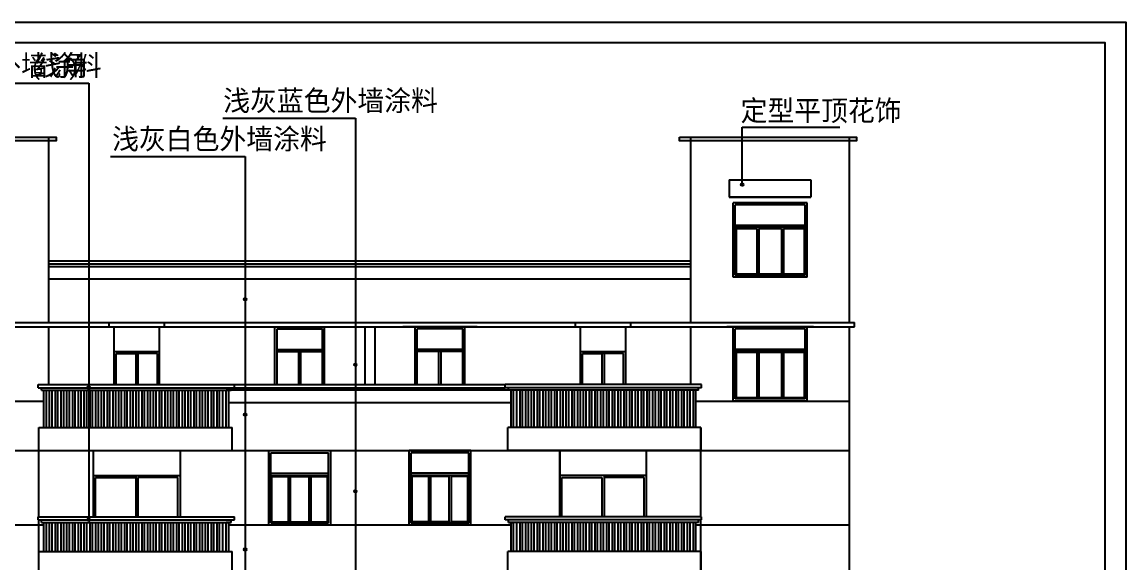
# Model space of a CAD drawing. Header units: metres. Extents: x 338339 to 1133840, y -479113 to 96125.
# Drawn here: x 493822 to 520571, y -236826 to -223727 of the extents above; entities that cross this region are included whole.
import ezdxf

# ---------------------------------------------------------------- set-up
doc = ezdxf.new("R2010")
doc.units = ezdxf.units.M
doc.layers.add('PUB_TEXT', color=7, linetype='Continuous')
doc.layers.add('PUB_TITLE', color=4, linetype='Continuous')

msp = doc.modelspace()

# ---------------------------------------------------------------- hatches: boundary and pattern name
h = msp.add_hatch()
h.set_pattern_fill('SOLID')
h.paths.add_polyline_path([(511301.05, -227661.89, 1), (511241.05, -227661.89, 1)])
h = msp.add_hatch()
h.set_pattern_fill('SOLID')
h.paths.add_polyline_path([(499257.29, -230440.75, 1), (499197.29, -230440.75, 1)])
h = msp.add_hatch()
h.set_pattern_fill('SOLID')
h.paths.add_polyline_path([(501928.75, -232025.87, 1), (501868.75, -232025.87, 1)])
h = msp.add_hatch()
h.set_pattern_fill('SOLID')
h.paths.add_polyline_path([(495466.71, -232576.91, 1), (495406.71, -232576.91, 1)])
h = msp.add_hatch()
h.set_pattern_fill('SOLID')
h.paths.add_polyline_path([(499257.29, -233236.33, 1), (499197.29, -233236.33, 1)])
h = msp.add_hatch()
h.set_pattern_fill('SOLID')
h.paths.add_polyline_path([(501928.75, -235089.88, 1), (501868.75, -235089.88, 1)])
h = msp.add_hatch()
h.set_pattern_fill('SOLID')
h.paths.add_polyline_path([(495466.71, -235776.91, 1), (495406.71, -235776.91, 1)])
h = msp.add_hatch()
h.set_pattern_fill('SOLID')
h.paths.add_polyline_path([(499257.29, -236500.34, 1), (499197.29, -236500.34, 1)])

# ---------------------------------------------------------------- linework, layer by layer
for p, q in [((491157.19, -225205.58), (495436.71, -225205.58)), ((495436.71, -225205.58), (495436.71, -235785.92)), ((498690.65, -226057.94), (501898.75, -226057.94)), ((501898.75, -226057.94), (501898.75, -243907.51)), ((511271.05, -226272.45), (513641.85, -226272.45)), ((511271.05, -227661.89), (511271.05, -226272.45)), ((490629.99, -226511.72), (494469.99, -226511.72)), ((494469.99, -228325.92), (494469.99, -226511.72)), ((510029.99, -226511.72), (513869.99, -226511.72)), ((510029.99, -228325.92), (510029.99, -226511.72)), ((513869.99, -228325.92), (513869.99, -226511.72)), ((495966.11, -226981.71), (499226.25, -226981.71)), ((499226.25, -226981.71), (499226.25, -245307.71)), ((510960.49, -227546.49), (510960.49, -227965.92)), ((510960.49, -227546.49), (512939.49, -227546.49)), ((510960.49, -227546.49), (510960.49, -227965.92)), ((512939.49, -227546.49), (512939.49, -227965.92)), ((512939.49, -227546.49), (512939.49, -227965.92)), ((512939.49, -227965.92), (510960.49, -227965.92)), ((510960.49, -227965.92), (512939.49, -227965.92)), ((512849.99, -228105.92), (511049.99, -228105.92)), ((511049.99, -229905.92), (511049.99, -228105.92)), ((511099.99, -229855.92), (511099.99, -228155.92)), ((512799.99, -228155.92), (511099.99, -228155.92)), ((512699.99, -228105.92), (511199.99, -228105.92)), ((512699.99, -228105.92), (511199.99, -228105.92)), ((512699.99, -228105.92), (511199.99, -228105.92)), ((512799.99, -229855.92), (512799.99, -228155.92)), ((512849.99, -229905.92), (512849.99, -228105.92)), ((494469.99, -229505.92), (494469.99, -228325.92)), ((510029.99, -229505.92), (510029.99, -228325.92)), ((513869.99, -229505.92), (513869.99, -228325.92)), ((512799.99, -228655.92), (511099.99, -228655.92)), ((512799.99, -228705.92), (511099.99, -228705.92)), ((511624.99, -228730.92), (511124.99, -228730.92)), ((511124.99, -228730.92), (511124.99, -229830.92)), ((511624.99, -228730.92), (511624.99, -229830.92)), ((512224.99, -228730.92), (511674.99, -228730.92)), ((511674.99, -228730.92), (511674.99, -229830.92)), ((512224.99, -228730.92), (512224.99, -229830.92)), ((512274.99, -228730.92), (512274.99, -229830.92)), ((512774.99, -228730.92), (512274.99, -228730.92)), ((512774.99, -228730.92), (512774.99, -229830.92)), ((494469.99, -229505.92), (503469.99, -229505.92)), ((494469.99, -231005.92), (494469.99, -229505.92)), ((503469.99, -229505.92), (510029.99, -229505.92)), ((510029.99, -231005.92), (510029.99, -229505.92)), ((513869.99, -231005.92), (513869.99, -229505.92)), ((494469.99, -229585.92), (503469.99, -229585.92)), ((494469.99, -229645.92), (503549.99, -229645.92)), ((503469.99, -229585.92), (510029.99, -229585.92)), ((503549.99, -229645.92), (510029.99, -229645.92)), ((494469.99, -229945.92), (503609.99, -229945.92)), ((503609.99, -229945.92), (510029.99, -229945.92)), ((512849.99, -229905.92), (511049.99, -229905.92)), ((512799.99, -229855.92), (511099.99, -229855.92)), ((511624.99, -229830.92), (511124.99, -229830.92)), ((512224.99, -229830.92), (511674.99, -229830.92)), ((512774.99, -229830.92), (512274.99, -229830.92)), ((490509.99, -231005.92), (501499.99, -231005.92)), ((490509.99, -231105.92), (501499.99, -231105.92)), ((494469.99, -232505.92), (494469.99, -231105.92)), ((495929.99, -231005.92), (497269.99, -231005.92)), ((495929.99, -231105.92), (495929.99, -231005.92)), ((496049.99, -232505.92), (496049.99, -231105.92)), ((497149.99, -232505.92), (497149.99, -231105.92)), ((497269.99, -231105.92), (497269.99, -231005.92)), ((499649.99, -231005.92), (501449.99, -231005.92)), ((499649.99, -231105.92), (501449.99, -231105.92)), ((499799.99, -231105.92), (501299.99, -231105.92)), ((499949.99, -232505.92), (499949.99, -231105.92)), ((501149.99, -232505.92), (501149.99, -231105.92)), ((501299.99, -231005.92), (513989.99, -231005.92)), ((501299.99, -231105.92), (513989.99, -231105.92)), ((502129.99, -231105.92), (502129.99, -232505.92)), ((502369.99, -231105.92), (502369.99, -232505.92)), ((504849.99, -231105.92), (503049.99, -231105.92)), ((504699.99, -231105.92), (503199.99, -231105.92)), ((503349.99, -232505.92), (503349.99, -231105.92)), ((504549.99, -232505.92), (504549.99, -231105.92)), ((507229.99, -231105.92), (507229.99, -231005.92)), ((507229.99, -231005.92), (508569.99, -231005.92)), ((507349.99, -232505.92), (507349.99, -231105.92)), ((508449.99, -232505.92), (508449.99, -231105.92)), ((508569.99, -231105.92), (508569.99, -231005.92)), ((510029.99, -232505.92), (510029.99, -231105.92)), ((512999.99, -231105.92), (510899.99, -231105.92)), ((511049.99, -232905.92), (511049.99, -231105.92)), ((512849.99, -231105.92), (511049.99, -231105.92)), ((512699.99, -231105.92), (511199.99, -231105.92)), ((512699.99, -231105.92), (511199.99, -231105.92)), ((512699.99, -231105.92), (511199.99, -231105.92)), ((512849.99, -232905.92), (512849.99, -231105.92)), ((513869.99, -231005.92), (513869.99, -230905.92)), ((513869.99, -231005.92), (513869.99, -230905.92)), ((513869.99, -232705.92), (513869.99, -231105.92)), ((513869.99, -234105.92), (513869.99, -231105.92)), ((513989.99, -231105.92), (513989.99, -231005.92)), ((499999.99, -231155.92), (501099.99, -231155.92)), ((499999.99, -232505.92), (499999.99, -231155.92)), ((501099.99, -232505.92), (501099.99, -231155.92)), ((503399.99, -232505.92), (503399.99, -231155.92)), ((504499.99, -231155.92), (503399.99, -231155.92)), ((504499.99, -232505.92), (504499.99, -231155.92)), ((512799.99, -231155.92), (511099.99, -231155.92)), ((511099.99, -232855.92), (511099.99, -231155.92)), ((512799.99, -232855.92), (512799.99, -231155.92)), ((496049.99, -231705.92), (497149.99, -231705.92)), ((496099.99, -231755.92), (496574.99, -231755.92)), ((496099.99, -232505.92), (496099.99, -231755.92)), ((497099.99, -231755.92), (496574.99, -231755.92)), ((496574.99, -231755.92), (496574.99, -232505.92)), ((496624.99, -231755.92), (496624.99, -232505.92)), ((497099.99, -232505.92), (497099.99, -231755.92)), ((499999.99, -231655.92), (501099.99, -231655.92)), ((499999.99, -231705.92), (501099.99, -231705.92)), ((500524.99, -232505.92), (500524.99, -231705.92)), ((500574.99, -232505.92), (500574.99, -231705.92)), ((504499.99, -231655.92), (503399.99, -231655.92)), ((504499.99, -231705.92), (503399.99, -231705.92)), ((503924.99, -232505.92), (503924.99, -231705.92)), ((503974.99, -232505.92), (503974.99, -231705.92)), ((507349.99, -231705.92), (508449.99, -231705.92)), ((507399.99, -232505.92), (507399.99, -231755.92)), ((507399.99, -231755.92), (507874.99, -231755.92)), ((507874.99, -231755.92), (507874.99, -232505.92)), ((508399.99, -231755.92), (507874.99, -231755.92)), ((507924.99, -231755.92), (507924.99, -232505.92)), ((508399.99, -232505.92), (508399.99, -231755.92)), ((512799.99, -231655.92), (511099.99, -231655.92)), ((512799.99, -231705.92), (511099.99, -231705.92)), ((511124.99, -231730.92), (511124.99, -232830.92)), ((511624.99, -231730.92), (511124.99, -231730.92)), ((511624.99, -231730.92), (511624.99, -232830.92)), ((511674.99, -231730.92), (511674.99, -232830.92)), ((512224.99, -231730.92), (511674.99, -231730.92)), ((512224.99, -231730.92), (512224.99, -232830.92)), ((512774.99, -231730.92), (512274.99, -231730.92)), ((512274.99, -231730.92), (512274.99, -232830.92)), ((512774.99, -231730.92), (512774.99, -232830.92)), ((494209.99, -232585.92), (494209.99, -232505.92)), ((494209.99, -232505.92), (505529.99, -232505.92)), ((494209.99, -232585.92), (505529.99, -232585.92)), ((494289.99, -232645.92), (494289.99, -232585.92)), ((494289.99, -232645.92), (498889.99, -232645.92)), ((494349.99, -233545.92), (494349.99, -232645.92)), ((494409.99, -233545.92), (494409.99, -232645.92)), ((494489.99, -233545.92), (494489.99, -232645.92)), ((494549.99, -233545.92), (494549.99, -232645.92)), ((494629.99, -233545.92), (494629.99, -232645.92)), ((494689.99, -233545.92), (494689.99, -232645.92)), ((494769.99, -233545.92), (494769.99, -232645.92)), ((494829.99, -233545.92), (494829.99, -232645.92)), ((494909.99, -233545.92), (494909.99, -232645.92)), ((494969.99, -233545.92), (494969.99, -232645.92)), ((495049.99, -233545.92), (495049.99, -232645.92)), ((495109.99, -233545.92), (495109.99, -232645.92)), ((495189.99, -233545.92), (495189.99, -232645.92)), ((495249.99, -233545.92), (495249.99, -232645.92)), ((495329.99, -233545.92), (495329.99, -232645.92)), ((495389.99, -233545.92), (495389.99, -232645.92)), ((495469.99, -233545.92), (495469.99, -232645.92)), ((495529.99, -233545.92), (495529.99, -232645.92)), ((495609.99, -233545.92), (495609.99, -232645.92)), ((495669.99, -233545.92), (495669.99, -232645.92)), ((495749.99, -233545.92), (495749.99, -232645.92)), ((495809.99, -233545.92), (495809.99, -232645.92)), ((495889.99, -233545.92), (495889.99, -232645.92)), ((495949.99, -233545.92), (495949.99, -232645.92)), ((496029.99, -233545.92), (496029.99, -232645.92)), ((496089.99, -233545.92), (496089.99, -232645.92)), ((496169.99, -233545.92), (496169.99, -232645.92)), ((496229.99, -233545.92), (496229.99, -232645.92)), ((496309.99, -233545.92), (496309.99, -232645.92)), ((496369.99, -233545.92), (496369.99, -232645.92)), ((496449.99, -233545.92), (496449.99, -232645.92)), ((496509.99, -233545.92), (496509.99, -232645.92)), ((496589.99, -233545.92), (496589.99, -232645.92)), ((496649.99, -233545.92), (496649.99, -232645.92)), ((496729.99, -233545.92), (496729.99, -232645.92)), ((496789.99, -233545.92), (496789.99, -232645.92)), ((496869.99, -233545.92), (496869.99, -232645.92)), ((496929.99, -233545.92), (496929.99, -232645.92)), ((497009.99, -233545.92), (497009.99, -232645.92)), ((497069.99, -233545.92), (497069.99, -232645.92)), ((497149.99, -233545.92), (497149.99, -232645.92)), ((497209.99, -233545.92), (497209.99, -232645.92)), ((497289.99, -233545.92), (497289.99, -232645.92)), ((497349.99, -233545.92), (497349.99, -232645.92)), ((497429.99, -233545.92), (497429.99, -232645.92)), ((497489.99, -233545.92), (497489.99, -232645.92)), ((497569.99, -233545.92), (497569.99, -232645.92)), ((497629.99, -233545.92), (497629.99, -232645.92)), ((497709.99, -233545.92), (497709.99, -232645.92)), ((497769.99, -233545.92), (497769.99, -232645.92)), ((497849.99, -233545.92), (497849.99, -232645.92)), ((497909.99, -233545.92), (497909.99, -232645.92)), ((497989.99, -233545.92), (497989.99, -232645.92)), ((498049.99, -233545.92), (498049.99, -232645.92)), ((498129.99, -233545.92), (498129.99, -232645.92)), ((498189.99, -233545.92), (498189.99, -232645.92)), ((498269.99, -233545.92), (498269.99, -232645.92)), ((498329.99, -233545.92), (498329.99, -232645.92)), ((498409.99, -233545.92), (498409.99, -232645.92)), ((498469.99, -233545.92), (498469.99, -232645.92)), ((498549.99, -233545.92), (498549.99, -232645.92)), ((498609.99, -233545.92), (498609.99, -232645.92)), ((498689.99, -233545.92), (498689.99, -232645.92)), ((505609.99, -232645.92), (498769.99, -232645.92)), ((498769.99, -233545.92), (498769.99, -232645.92)), ((498829.99, -233545.92), (498829.99, -232645.92)), ((498889.99, -232645.92), (498889.99, -232585.92)), ((498969.99, -232585.92), (498969.99, -232505.92)), ((505529.99, -232585.92), (505529.99, -232505.92)), ((510289.99, -232505.92), (505529.99, -232505.92)), ((510289.99, -232585.92), (505529.99, -232585.92)), ((505609.99, -232645.92), (505609.99, -232585.92)), ((510209.99, -232645.92), (505609.99, -232645.92)), ((505669.99, -233545.92), (505669.99, -232645.92)), ((505729.99, -233545.92), (505729.99, -232645.92)), ((505809.99, -233545.92), (505809.99, -232645.92)), ((505889.99, -233545.92), (505889.99, -232645.92)), ((505949.99, -233545.92), (505949.99, -232645.92)), ((506029.99, -233545.92), (506029.99, -232645.92)), ((506089.99, -233545.92), (506089.99, -232645.92)), ((506169.99, -233545.92), (506169.99, -232645.92)), ((506229.99, -233545.92), (506229.99, -232645.92)), ((506309.99, -233545.92), (506309.99, -232645.92)), ((506369.99, -233545.92), (506369.99, -232645.92)), ((506449.99, -233545.92), (506449.99, -232645.92)), ((506509.99, -233545.92), (506509.99, -232645.92)), ((506589.99, -233545.92), (506589.99, -232645.92)), ((506649.99, -233545.92), (506649.99, -232645.92)), ((506729.99, -233545.92), (506729.99, -232645.92)), ((506789.99, -233545.92), (506789.99, -232645.92)), ((506869.99, -233545.92), (506869.99, -232645.92)), ((506929.99, -233545.92), (506929.99, -232645.92)), ((507009.99, -233545.92), (507009.99, -232645.92)), ((507069.99, -233545.92), (507069.99, -232645.92)), ((507149.99, -233545.92), (507149.99, -232645.92)), ((507209.99, -233545.92), (507209.99, -232645.92)), ((507289.99, -233545.92), (507289.99, -232645.92)), ((507349.99, -233545.92), (507349.99, -232645.92)), ((507429.99, -233545.92), (507429.99, -232645.92)), ((507489.99, -233545.92), (507489.99, -232645.92)), ((507569.99, -233545.92), (507569.99, -232645.92)), ((507629.99, -233545.92), (507629.99, -232645.92)), ((507709.99, -233545.92), (507709.99, -232645.92)), ((507769.99, -233545.92), (507769.99, -232645.92)), ((507849.99, -233545.92), (507849.99, -232645.92)), ((507909.99, -233545.92), (507909.99, -232645.92)), ((507989.99, -233545.92), (507989.99, -232645.92)), ((508049.99, -233545.92), (508049.99, -232645.92)), ((508129.99, -233545.92), (508129.99, -232645.92)), ((508189.99, -233545.92), (508189.99, -232645.92)), ((508269.99, -233545.92), (508269.99, -232645.92)), ((508329.99, -233545.92), (508329.99, -232645.92)), ((508409.99, -233545.92), (508409.99, -232645.92)), ((508469.99, -233545.92), (508469.99, -232645.92)), ((508549.99, -233545.92), (508549.99, -232645.92)), ((508609.99, -233545.92), (508609.99, -232645.92)), ((508689.99, -233545.92), (508689.99, -232645.92)), ((508749.99, -233545.92), (508749.99, -232645.92)), ((508829.99, -233545.92), (508829.99, -232645.92)), ((508889.99, -233545.92), (508889.99, -232645.92)), ((508969.99, -233545.92), (508969.99, -232645.92)), ((509029.99, -233545.92), (509029.99, -232645.92)), ((509109.99, -233545.92), (509109.99, -232645.92)), ((509169.99, -233545.92), (509169.99, -232645.92)), ((509249.99, -233545.92), (509249.99, -232645.92)), ((509309.99, -233545.92), (509309.99, -232645.92)), ((509389.99, -233545.92), (509389.99, -232645.92)), ((509449.99, -233545.92), (509449.99, -232645.92)), ((509529.99, -233545.92), (509529.99, -232645.92)), ((509589.99, -233545.92), (509589.99, -232645.92)), ((509669.99, -233545.92), (509669.99, -232645.92)), ((509729.99, -233545.92), (509729.99, -232645.92)), ((509809.99, -233545.92), (509809.99, -232645.92)), ((509869.99, -233545.92), (509869.99, -232645.92)), ((509949.99, -233545.92), (509949.99, -232645.92)), ((510009.99, -233545.92), (510009.99, -232645.92)), ((510089.99, -233545.92), (510089.99, -232645.92)), ((510149.99, -233545.92), (510149.99, -232645.92)), ((510209.99, -232645.92), (510209.99, -232585.92)), ((510289.99, -232585.92), (510289.99, -232505.92)), ((510289.99, -232585.92), (510289.99, -232505.92)), ((490629.99, -232905.92), (494349.99, -232905.92)), ((505669.99, -232945.92), (498829.99, -232945.92)), ((510149.99, -232905.92), (513869.99, -232905.92)), ((512849.99, -232905.92), (511049.99, -232905.92)), ((512799.99, -232855.92), (511099.99, -232855.92)), ((511624.99, -232830.92), (511124.99, -232830.92)), ((512224.99, -232830.92), (511674.99, -232830.92)), ((512774.99, -232830.92), (512274.99, -232830.92)), ((513869.99, -241785.92), (513869.99, -232785.92)), ((494229.99, -234105.92), (494229.99, -233545.92)), ((494229.99, -233545.92), (498909.99, -233545.92)), ((494229.99, -235705.92), (494229.99, -233545.92)), ((498909.99, -234105.92), (498909.99, -233545.92)), ((505589.99, -234105.92), (505589.99, -233545.92)), ((510269.99, -233545.92), (505589.99, -233545.92)), ((510269.99, -233545.92), (510269.99, -234105.92)), ((510269.99, -235705.92), (510269.99, -233545.92)), ((490629.99, -234105.92), (501499.99, -234105.92)), ((494229.99, -234105.92), (498909.99, -234105.92)), ((495549.99, -234105.92), (497649.99, -234105.92)), ((495549.99, -234105.92), (497649.99, -234105.92)), ((495549.99, -235705.92), (495549.99, -234105.92)), ((495849.99, -234105.92), (497349.99, -234105.92)), ((497649.99, -234105.92), (497649.99, -235705.92)), ((499799.99, -234105.92), (501299.99, -234105.92)), ((499799.99, -235905.92), (499799.99, -234105.92)), ((499849.99, -234155.92), (501249.99, -234155.92)), ((499849.99, -235855.92), (499849.99, -234155.92)), ((501249.99, -235855.92), (501249.99, -234155.92)), ((501299.99, -235905.92), (501299.99, -234105.92)), ((501299.99, -234105.92), (513869.99, -234105.92)), ((503199.99, -235905.92), (503199.99, -234105.92)), ((504699.99, -234105.92), (503199.99, -234105.92)), ((503249.99, -235855.92), (503249.99, -234155.92)), ((504649.99, -234155.92), (503249.99, -234155.92)), ((504649.99, -235855.92), (504649.99, -234155.92)), ((504699.99, -235905.92), (504699.99, -234105.92)), ((510269.99, -234105.92), (505589.99, -234105.92)), ((506849.99, -235705.92), (506849.99, -234105.92)), ((506849.99, -234105.92), (506849.99, -235705.92)), ((508949.99, -234105.92), (506849.99, -234105.92)), ((508949.99, -234105.92), (506849.99, -234105.92)), ((508649.99, -234105.92), (507149.99, -234105.92)), ((508949.99, -235705.92), (508949.99, -234105.92)), ((508949.99, -235705.92), (508949.99, -234105.92)), ((495549.99, -234705.92), (497649.99, -234705.92)), ((495599.99, -234755.92), (496574.99, -234755.92)), ((495599.99, -235705.92), (495599.99, -234755.92)), ((496574.99, -234705.92), (496574.99, -235705.92)), ((497599.99, -234755.92), (496624.99, -234755.92)), ((496624.99, -234755.92), (496624.99, -235705.92)), ((497599.99, -235705.92), (497599.99, -234755.92)), ((499849.99, -234655.92), (501249.99, -234655.92)), ((499849.99, -234705.92), (501249.99, -234705.92)), ((499874.99, -235830.92), (499874.99, -234730.92)), ((499874.99, -234730.92), (500274.99, -234730.92)), ((500274.99, -235830.92), (500274.99, -234730.92)), ((500324.99, -235830.92), (500324.99, -234730.92)), ((500324.99, -234730.92), (500774.99, -234730.92)), ((500774.99, -235830.92), (500774.99, -234730.92)), ((500824.99, -235830.92), (500824.99, -234730.92)), ((500824.99, -234730.92), (501224.99, -234730.92)), ((501224.99, -235830.92), (501224.99, -234730.92)), ((504649.99, -234655.92), (503249.99, -234655.92)), ((504649.99, -234705.92), (503249.99, -234705.92)), ((503674.99, -234730.92), (503274.99, -234730.92)), ((503274.99, -235830.92), (503274.99, -234730.92)), ((503674.99, -235830.92), (503674.99, -234730.92)), ((504174.99, -234730.92), (503724.99, -234730.92)), ((503724.99, -235830.92), (503724.99, -234730.92)), ((504174.99, -235830.92), (504174.99, -234730.92)), ((504624.99, -234730.92), (504224.99, -234730.92)), ((504224.99, -235830.92), (504224.99, -234730.92)), ((504624.99, -235830.92), (504624.99, -234730.92)), ((508949.99, -234705.92), (506849.99, -234705.92)), ((506899.99, -235705.92), (506899.99, -234755.92)), ((506899.99, -234755.92), (507874.99, -234755.92)), ((507874.99, -234755.92), (507874.99, -235705.92)), ((507924.99, -234705.92), (507924.99, -235705.92)), ((508899.99, -234755.92), (507924.99, -234755.92)), ((508899.99, -235705.92), (508899.99, -234755.92)), ((490629.99, -235905.92), (494349.99, -235905.92)), ((494209.99, -235785.92), (494209.99, -235705.92)), ((494209.99, -235705.92), (498969.99, -235705.92)), ((494209.99, -235785.92), (498969.99, -235785.92)), ((494229.99, -238705.92), (494229.99, -235785.92)), ((494289.99, -235845.92), (494289.99, -235785.92)), ((494289.99, -235845.92), (498889.99, -235845.92)), ((494349.99, -236545.92), (494349.99, -235845.92)), ((494409.99, -236545.92), (494409.99, -235845.92)), ((494489.99, -236545.92), (494489.99, -235845.92)), ((494549.99, -236545.92), (494549.99, -235845.92)), ((494629.99, -236545.92), (494629.99, -235845.92)), ((494689.99, -236545.92), (494689.99, -235845.92)), ((494769.99, -236545.92), (494769.99, -235845.92)), ((494829.99, -236545.92), (494829.99, -235845.92)), ((494909.99, -236545.92), (494909.99, -235845.92)), ((494969.99, -236545.92), (494969.99, -235845.92)), ((495049.99, -236545.92), (495049.99, -235845.92)), ((495109.99, -236545.92), (495109.99, -235845.92)), ((495189.99, -236545.92), (495189.99, -235845.92)), ((495249.99, -236545.92), (495249.99, -235845.92)), ((495329.99, -236545.92), (495329.99, -235845.92)), ((495389.99, -236545.92), (495389.99, -235845.92)), ((495469.99, -236545.92), (495469.99, -235845.92)), ((495529.99, -236545.92), (495529.99, -235845.92)), ((495609.99, -236545.92), (495609.99, -235845.92)), ((495669.99, -236545.92), (495669.99, -235845.92)), ((495749.99, -236545.92), (495749.99, -235845.92)), ((495809.99, -236545.92), (495809.99, -235845.92)), ((495889.99, -236545.92), (495889.99, -235845.92)), ((495949.99, -236545.92), (495949.99, -235845.92)), ((496029.99, -236545.92), (496029.99, -235845.92)), ((496089.99, -236545.92), (496089.99, -235845.92)), ((496169.99, -236545.92), (496169.99, -235845.92)), ((496229.99, -236545.92), (496229.99, -235845.92)), ((496309.99, -236545.92), (496309.99, -235845.92)), ((496369.99, -236545.92), (496369.99, -235845.92)), ((496449.99, -236545.92), (496449.99, -235845.92)), ((496509.99, -236545.92), (496509.99, -235845.92)), ((496589.99, -236545.92), (496589.99, -235845.92)), ((496649.99, -236545.92), (496649.99, -235845.92)), ((496729.99, -236545.92), (496729.99, -235845.92)), ((496789.99, -236545.92), (496789.99, -235845.92)), ((496869.99, -236545.92), (496869.99, -235845.92)), ((496929.99, -236545.92), (496929.99, -235845.92)), ((497009.99, -236545.92), (497009.99, -235845.92)), ((497069.99, -236545.92), (497069.99, -235845.92)), ((497149.99, -236545.92), (497149.99, -235845.92)), ((497209.99, -236545.92), (497209.99, -235845.92)), ((497289.99, -236545.92), (497289.99, -235845.92)), ((497349.99, -236545.92), (497349.99, -235845.92)), ((497429.99, -236545.92), (497429.99, -235845.92)), ((497489.99, -236545.92), (497489.99, -235845.92)), ((497569.99, -236545.92), (497569.99, -235845.92)), ((497629.99, -236545.92), (497629.99, -235845.92)), ((497709.99, -236545.92), (497709.99, -235845.92)), ((497769.99, -236545.92), (497769.99, -235845.92)), ((497849.99, -236545.92), (497849.99, -235845.92)), ((497909.99, -236545.92), (497909.99, -235845.92)), ((497989.99, -236545.92), (497989.99, -235845.92)), ((498049.99, -236545.92), (498049.99, -235845.92)), ((498129.99, -236545.92), (498129.99, -235845.92)), ((498189.99, -236545.92), (498189.99, -235845.92)), ((498269.99, -236545.92), (498269.99, -235845.92)), ((498329.99, -236545.92), (498329.99, -235845.92)), ((498409.99, -236545.92), (498409.99, -235845.92)), ((498469.99, -236545.92), (498469.99, -235845.92)), ((498549.99, -236545.92), (498549.99, -235845.92)), ((498609.99, -236545.92), (498609.99, -235845.92)), ((498689.99, -236545.92), (498689.99, -235845.92)), ((498889.99, -235845.92), (498769.99, -235845.92)), ((498769.99, -236545.92), (498769.99, -235845.92)), ((498829.99, -236545.92), (498829.99, -235845.92)), ((498829.99, -235905.92), (501499.99, -235905.92)), ((498889.99, -235845.92), (498889.99, -235785.92)), ((498969.99, -235785.92), (498969.99, -235705.92)), ((499799.99, -235905.92), (501299.99, -235905.92)), ((499849.99, -235855.92), (501249.99, -235855.92)), ((499874.99, -235830.92), (500274.99, -235830.92)), ((500324.99, -235830.92), (500774.99, -235830.92)), ((500824.99, -235830.92), (501224.99, -235830.92)), ((501299.99, -235905.92), (505669.99, -235905.92)), ((504699.99, -235905.92), (503199.99, -235905.92)), ((504649.99, -235855.92), (503249.99, -235855.92)), ((503674.99, -235830.92), (503274.99, -235830.92)), ((504174.99, -235830.92), (503724.99, -235830.92)), ((504624.99, -235830.92), (504224.99, -235830.92)), ((505529.99, -235785.92), (505529.99, -235705.92)), ((510289.99, -235705.92), (505529.99, -235705.92)), ((510289.99, -235785.92), (505529.99, -235785.92)), ((505609.99, -235845.92), (505609.99, -235785.92)), ((505609.99, -235845.92), (505729.99, -235845.92)), ((510209.99, -235845.92), (505609.99, -235845.92)), ((505669.99, -236545.92), (505669.99, -235845.92)), ((505729.99, -236545.92), (505729.99, -235845.92)), ((505809.99, -236545.92), (505809.99, -235845.92)), ((505889.99, -236545.92), (505889.99, -235845.92)), ((505949.99, -236545.92), (505949.99, -235845.92)), ((506029.99, -236545.92), (506029.99, -235845.92)), ((506089.99, -236545.92), (506089.99, -235845.92)), ((506169.99, -236545.92), (506169.99, -235845.92)), ((506229.99, -236545.92), (506229.99, -235845.92)), ((506309.99, -236545.92), (506309.99, -235845.92)), ((506369.99, -236545.92), (506369.99, -235845.92)), ((506449.99, -236545.92), (506449.99, -235845.92)), ((506509.99, -236545.92), (506509.99, -235845.92)), ((506589.99, -236545.92), (506589.99, -235845.92)), ((506649.99, -236545.92), (506649.99, -235845.92)), ((506729.99, -236545.92), (506729.99, -235845.92)), ((506789.99, -236545.92), (506789.99, -235845.92)), ((506869.99, -236545.92), (506869.99, -235845.92)), ((506929.99, -236545.92), (506929.99, -235845.92)), ((507009.99, -236545.92), (507009.99, -235845.92)), ((507069.99, -236545.92), (507069.99, -235845.92)), ((507149.99, -236545.92), (507149.99, -235845.92)), ((507209.99, -236545.92), (507209.99, -235845.92)), ((507289.99, -236545.92), (507289.99, -235845.92)), ((507349.99, -236545.92), (507349.99, -235845.92)), ((507429.99, -236545.92), (507429.99, -235845.92)), ((507489.99, -236545.92), (507489.99, -235845.92)), ((507569.99, -236545.92), (507569.99, -235845.92)), ((507629.99, -236545.92), (507629.99, -235845.92)), ((507709.99, -236545.92), (507709.99, -235845.92)), ((507769.99, -236545.92), (507769.99, -235845.92)), ((507849.99, -236545.92), (507849.99, -235845.92)), ((507909.99, -236545.92), (507909.99, -235845.92)), ((507989.99, -236545.92), (507989.99, -235845.92)), ((508049.99, -236545.92), (508049.99, -235845.92)), ((508129.99, -236545.92), (508129.99, -235845.92)), ((508189.99, -236545.92), (508189.99, -235845.92)), ((508269.99, -236545.92), (508269.99, -235845.92)), ((508329.99, -236545.92), (508329.99, -235845.92)), ((508409.99, -236545.92), (508409.99, -235845.92)), ((508469.99, -236545.92), (508469.99, -235845.92)), ((508549.99, -236545.92), (508549.99, -235845.92)), ((508609.99, -236545.92), (508609.99, -235845.92)), ((508689.99, -236545.92), (508689.99, -235845.92)), ((508749.99, -236545.92), (508749.99, -235845.92)), ((508829.99, -236545.92), (508829.99, -235845.92)), ((508889.99, -236545.92), (508889.99, -235845.92)), ((508969.99, -236545.92), (508969.99, -235845.92)), ((509029.99, -236545.92), (509029.99, -235845.92)), ((509109.99, -236545.92), (509109.99, -235845.92)), ((509169.99, -236545.92), (509169.99, -235845.92)), ((509249.99, -236545.92), (509249.99, -235845.92)), ((509309.99, -236545.92), (509309.99, -235845.92)), ((509389.99, -236545.92), (509389.99, -235845.92)), ((509449.99, -236545.92), (509449.99, -235845.92)), ((509529.99, -236545.92), (509529.99, -235845.92)), ((509589.99, -236545.92), (509589.99, -235845.92)), ((509669.99, -236545.92), (509669.99, -235845.92)), ((509729.99, -236545.92), (509729.99, -235845.92)), ((509809.99, -236545.92), (509809.99, -235845.92)), ((509869.99, -236545.92), (509869.99, -235845.92)), ((509949.99, -236545.92), (509949.99, -235845.92)), ((510009.99, -236545.92), (510009.99, -235845.92)), ((510089.99, -236545.92), (510089.99, -235845.92)), ((510149.99, -236545.92), (510149.99, -235845.92)), ((510149.99, -235905.92), (513869.99, -235905.92)), ((510209.99, -235845.92), (510209.99, -235785.92)), ((510269.99, -238705.92), (510269.99, -235785.92)), ((510289.99, -235785.92), (510289.99, -235705.92)), ((510289.99, -235785.92), (510289.99, -235705.92)), ((494229.99, -237105.92), (494229.99, -236545.92)), ((494229.99, -236545.92), (498909.99, -236545.92)), ((498909.99, -237105.92), (498909.99, -236545.92)), ((505589.99, -237105.92), (505589.99, -236545.92)), ((510269.99, -236545.92), (505589.99, -236545.92)), ((510269.99, -236545.92), (510269.99, -237105.92))]:
    msp.add_line(p, q)
for points in [[(490349.22, -226511.72), (494645.61, -226511.72), (494645.61, -226601.16), (490349.22, -226601.16)], [(509749.22, -226511.72), (514045.61, -226511.72), (514045.61, -226601.16), (509749.22, -226601.16)]]:
    msp.add_lwpolyline(points, close=True)
for centre in [(511271.05, -227661.89), (499227.29, -230440.75), (501898.75, -232025.87), (495436.71, -232576.91), (499227.29, -233236.33), (501898.75, -235089.88), (495436.71, -235776.91), (499227.29, -236500.34)]:
    msp.add_circle(centre, 30)
at = {"layer": 'PUB_TITLE'}
for points in [[(478571.19, -253427.17), (478571.19, -223727.17), (520571.19, -223727.17), (520571.19, -253427.17)], [(481071.19, -252927.17), (520071.19, -252927.17), (520071.19, -224227.17), (481071.19, -224227.17)]]:
    msp.add_lwpolyline(points, close=True, dxfattribs=at)

# ---------------------------------------------------------------- texts
at = {"layer": 'PUB_TEXT'}
for s, height, p in [('乳白色外墙涂料', 500, (491198.19, -225026.98)), ('(', 400, (494027.45, -225026.98)), ('线角', 500, (494127.25, -225026.98)), (')', 400, (494928.16, -225026.98)), ('浅灰蓝色外墙涂料', 500, (498697.44, -225878.12)), ('定型平顶花饰', 500, (511234.26, -226120.9)), ('浅灰白色外墙涂料', 500, (496004.56, -226806.8))]:
    msp.add_text(s, height=height, dxfattribs=at).set_placement(p)

doc.saveas('drawing.dxf')
